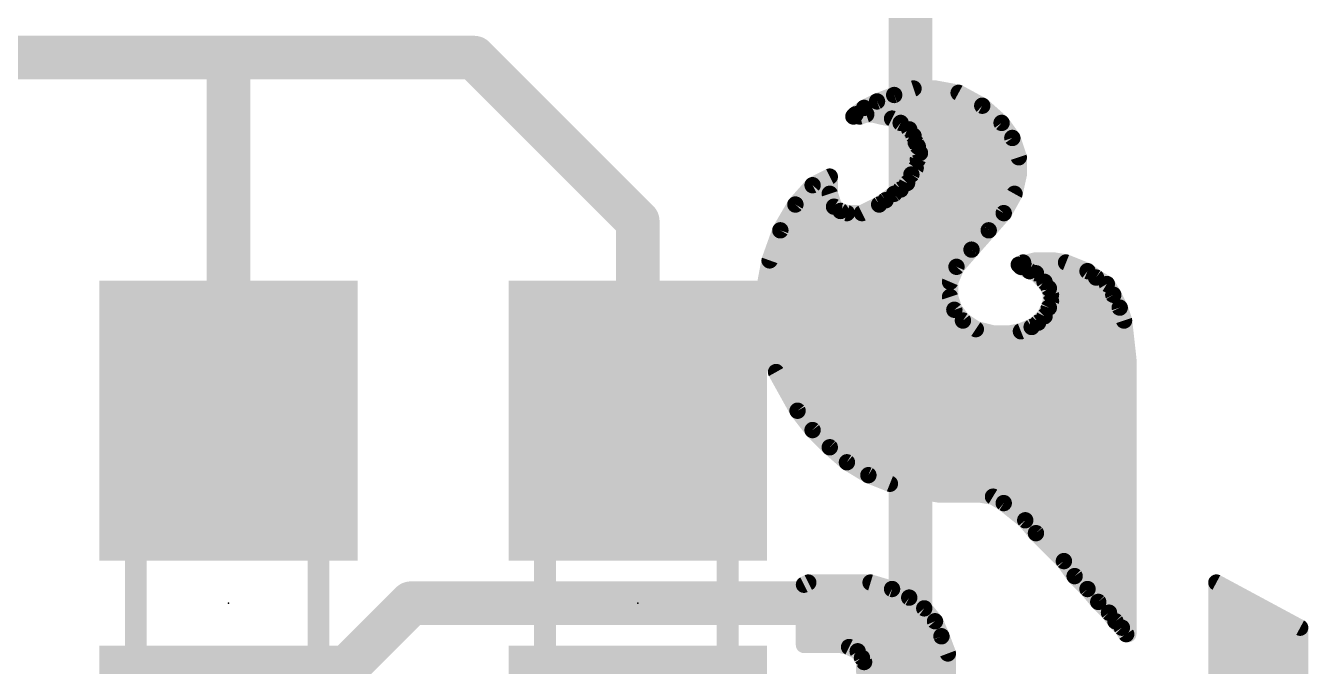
# Model space of a CAD drawing. Extents: x -32 to 103, y -61 to 35.
# Drawn here: x 21.92 to 27.89, y 13.68 to 16.66 of the extents above; entities that cross this region are included whole.
import ezdxf

# ---------------------------------------------------------------- set-up
doc = ezdxf.new("R2010")
doc.units = 0
for name, color, linetype in [('1', 12, 'CONTINUOUS'), ('22', 40, 'CONTINUOUS'), ('23', 53, 'CONTINUOUS'), ('29', 253, 'CONTINUOUS'), ('31', 253, 'CONTINUOUS'), ('51', 53, 'CONTINUOUS')]:
    doc.layers.add(name, color=color, linetype=linetype)

# ---------------------------------------------------------------- blocks, each defined once
blk = doc.blocks.new('RECT')
blk.add_solid([(-0.5, -0.5), (0.5, -0.5), (-0.5, 0.5), (0.5, 0.5)])

msp = doc.modelspace()

# ---------------------------------------------------------------- linework, layer by layer
at = {"layer": '1', "const_width": 0.2032}
for points in [[(26.035, 19.939), (26.035, 13.97)], [(16.51, 16.51), (22.86, 16.51)], [(22.86, 16.51), (24.003, 16.51)], [(22.86, 14.82), (22.86, 16.51)], [(24.003, 16.51), (24.765, 15.748)], [(24.765, 15.748), (24.765, 14.82)], [(22.86, 13.12), (23.71, 13.97)], [(23.71, 13.97), (26.035, 13.97)], [(26.035, 13.97), (26.035, 11.811)]]:
    msp.add_lwpolyline(points, dxfattribs=at)
at = {"layer": '1', "const_width": 0.1016}
for points in [[(22.86, 16.5608, 1), (22.86, 16.4592)], [(22.9108, 16.51, 1), (22.8092, 16.51)], [(22.86, 16.4592, 1), (22.86, 16.5608)], [(24.0389, 16.5459, 1), (23.9671, 16.4741)], [(24.003, 16.4592, 1), (24.003, 16.5608)], [(24.8158, 15.748, 1), (24.7142, 15.748)], [(24.7291, 15.7121, 1), (24.8009, 15.7839)], [(22.8092, 14.82, 1), (22.9108, 14.82)], [(24.7142, 14.82, 1), (24.8158, 14.82)], [(23.71, 14.0208, 1), (23.71, 13.9192)], [(23.7459, 13.9341, 1), (23.6741, 14.0059)], [(26.0858, 13.97, 1), (25.9842, 13.97)], [(26.035, 13.9192, 1), (26.035, 14.0208)], [(25.9842, 13.97, 1), (26.0858, 13.97)]]:
    msp.add_lwpolyline(points, format="xyb", dxfattribs=at)
at = {"layer": '22', "const_width": 0.0762}
for points in [[(25.879, 16.306), (25.959, 16.336)], [(25.959, 16.336), (26.049, 16.366)], [(26.049, 16.366), (26.149, 16.366)], [(26.149, 16.366), (26.259, 16.346)], [(26.259, 16.346), (26.369, 16.286)], [(25.779, 16.246), (25.819, 16.276)], [(25.819, 16.276), (25.879, 16.306)], [(25.8811, 16.3068), (26.3309, 16.3068)], [(26.369, 16.286), (26.459, 16.206)], [(25.769, 16.236), (25.779, 16.246)], [(25.799, 16.236), (25.769, 16.236)], [(25.829, 16.246), (25.799, 16.236)], [(25.859, 16.246), (25.829, 16.246)], [(25.899, 16.236), (25.859, 16.246)], [(25.949, 16.226), (25.899, 16.236)], [(25.926, 16.2306), (26.4313, 16.2306)], [(25.989, 16.206), (25.949, 16.226)], [(26.029, 16.176), (25.989, 16.206)], [(26.459, 16.206), (26.509, 16.136)], [(26.049, 16.146), (26.029, 16.176)], [(26.0434, 16.1544), (26.4959, 16.1544)], [(26.059, 16.116), (26.049, 16.146)], [(26.069, 16.096), (26.059, 16.116)], [(26.079, 16.066), (26.069, 16.096)], [(26.509, 16.136), (26.539, 16.046)], [(26.059, 15.996), (26.069, 16.036)], [(26.069, 16.036), (26.079, 16.066)], [(26.0749, 16.0782), (26.5283, 16.0782)], [(26.539, 16.046), (26.539, 15.966)], [(26.039, 15.966), (26.059, 15.996)], [(26.0605, 16.002), (26.539, 16.002)], [(25.499, 15.826), (25.579, 15.916)], [(25.579, 15.916), (25.659, 15.956)], [(25.5986, 15.9258), (25.659, 15.9258)], [(25.659, 15.956), (25.659, 15.876)], [(25.989, 15.896), (26.019, 15.926)], [(26.0188, 15.9258), (26.5301, 15.9258)], [(26.019, 15.926), (26.039, 15.966)], [(26.539, 15.966), (26.519, 15.876)], [(25.52, 15.8496), (25.6678, 15.8496)], [(25.659, 15.876), (25.679, 15.816)], [(25.919, 15.846), (25.959, 15.876)], [(25.9238, 15.8496), (26.5043, 15.8496)], [(25.959, 15.876), (25.989, 15.896)], [(26.519, 15.876), (26.469, 15.786)], [(25.429, 15.706), (25.499, 15.826)], [(25.679, 15.816), (25.709, 15.796)], [(25.709, 15.796), (25.739, 15.786)], [(25.809, 15.786), (25.889, 15.826)], [(25.889, 15.826), (25.919, 15.846)], [(25.4683, 15.7734), (26.458, 15.7734)], [(25.739, 15.786), (25.809, 15.786)], [(26.469, 15.786), (26.399, 15.706)], [(25.379, 15.566), (25.429, 15.706)], [(25.4259, 15.6972), (26.3912, 15.6972)], [(26.399, 15.706), (26.319, 15.616)], [(25.3986, 15.621), (26.3234, 15.621)], [(26.319, 15.616), (26.249, 15.536)], [(25.349, 15.406), (25.379, 15.566)], [(26.539, 15.546), (26.559, 15.556)], [(26.559, 15.556), (26.579, 15.556)], [(26.579, 15.556), (26.619, 15.566)], [(26.619, 15.566), (26.699, 15.566)], [(26.699, 15.566), (26.759, 15.556)], [(26.759, 15.556), (26.859, 15.516)], [(25.375, 15.5448), (26.2567, 15.5448)], [(26.249, 15.536), (26.219, 15.466)], [(26.549, 15.536), (26.539, 15.546)], [(26.5402, 15.5448), (26.787, 15.5448)], [(26.589, 15.516), (26.549, 15.536)], [(26.619, 15.506), (26.589, 15.516)], [(26.659, 15.466), (26.619, 15.506)], [(26.859, 15.516), (26.899, 15.486)], [(25.3607, 15.4686), (26.2201, 15.4686)], [(26.219, 15.466), (26.219, 15.396)], [(26.6564, 15.4686), (26.928, 15.4686)], [(26.679, 15.436), (26.659, 15.466)], [(26.689, 15.406), (26.679, 15.436)], [(26.899, 15.486), (26.949, 15.456)], [(26.949, 15.456), (26.979, 15.406)], [(25.359, 15.226), (25.349, 15.406)], [(25.3498, 15.3924), (26.2202, 15.3924)], [(26.219, 15.396), (26.239, 15.336)], [(26.679, 15.346), (26.689, 15.376)], [(26.689, 15.376), (26.689, 15.406)], [(26.689, 15.3924), (26.9858, 15.3924)], [(26.979, 15.406), (27.009, 15.346)], [(25.354, 15.3162), (26.2548, 15.3162)], [(26.239, 15.336), (26.279, 15.286)], [(26.659, 15.306), (26.679, 15.346)], [(26.6641, 15.3162), (27.0189, 15.3162)], [(27.009, 15.346), (27.029, 15.286)], [(26.279, 15.286), (26.339, 15.246)], [(26.549, 15.236), (26.599, 15.256)], [(26.599, 15.256), (26.629, 15.276)], [(26.629, 15.276), (26.659, 15.306)], [(27.029, 15.286), (27.049, 15.106)], [(25.3582, 15.24), (26.363, 15.24)], [(25.409, 15.046), (25.359, 15.226)], [(26.339, 15.246), (26.419, 15.226)], [(26.419, 15.226), (26.499, 15.226)], [(26.499, 15.226), (26.549, 15.236)], [(26.559, 15.24), (27.0341, 15.24)], [(25.3763, 15.1638), (27.0426, 15.1638)], [(25.3974, 15.0876), (27.049, 15.0876)], [(27.049, 15.106), (27.049, 13.826)], [(25.509, 14.866), (25.409, 15.046)], [(25.4282, 15.0114), (27.049, 15.0114)], [(25.4706, 14.9352), (27.049, 14.9352)], [(25.579, 14.776), (25.509, 14.866)], [(25.5144, 14.859), (27.049, 14.859)], [(25.5737, 14.7828), (27.049, 14.7828)], [(25.659, 14.696), (25.579, 14.776)], [(25.6484, 14.7066), (27.049, 14.7066)], [(25.739, 14.626), (25.659, 14.696)], [(25.734, 14.6304), (27.049, 14.6304)], [(25.839, 14.566), (25.739, 14.626)], [(25.939, 14.526), (25.839, 14.566)], [(25.8685, 14.5542), (27.049, 14.5542)], [(26.049, 14.496), (25.939, 14.526)], [(26.169, 14.476), (26.049, 14.496)], [(26.157, 14.478), (27.049, 14.478)], [(26.359, 14.476), (26.169, 14.476)], [(26.419, 14.466), (26.359, 14.476)], [(26.469, 14.436), (26.419, 14.466)], [(26.569, 14.356), (26.469, 14.436)], [(26.5118, 14.4018), (27.049, 14.4018)], [(26.619, 14.296), (26.569, 14.356)], [(26.5943, 14.3256), (27.049, 14.3256)], [(26.749, 14.166), (26.619, 14.296)], [(26.6656, 14.2494), (27.049, 14.2494)], [(26.7418, 14.1732), (27.049, 14.1732)], [(26.799, 14.096), (26.749, 14.166)], [(25.559, 14.066), (25.539, 14.056)], [(25.539, 14.056), (25.539, 13.776)], [(25.849, 14.066), (25.559, 14.066)], [(25.949, 14.036), (25.849, 14.066)], [(26.7983, 14.097), (27.049, 14.097)], [(26.859, 14.036), (26.799, 14.096)], [(27.849, 13.856), (27.459, 14.066)], [(27.459, 14.066), (27.459, 13.026)], [(25.539, 14.0208), (25.9794, 14.0208)], [(26.029, 13.996), (25.949, 14.036)], [(26.099, 13.946), (26.029, 13.996)], [(26.909, 13.976), (26.859, 14.036)], [(26.8717, 14.0208), (27.049, 14.0208)], [(27.459, 14.0208), (27.5429, 14.0208)], [(25.539, 13.9446), (26.1002, 13.9446)], [(26.149, 13.886), (26.099, 13.946)], [(26.959, 13.926), (26.909, 13.976)], [(26.9404, 13.9446), (27.049, 13.9446)], [(27.459, 13.9446), (27.6845, 13.9446)], [(26.179, 13.816), (26.149, 13.886)], [(26.989, 13.886), (26.959, 13.926)], [(27.019, 13.856), (26.989, 13.886)], [(25.539, 13.8684), (26.1565, 13.8684)], [(27.0066, 13.8684), (27.049, 13.8684)], [(27.039, 13.826), (27.019, 13.856)], [(27.049, 13.826), (27.039, 13.826)], [(27.459, 13.8684), (27.826, 13.8684)], [(27.849, 12.116), (27.849, 13.856)], [(25.539, 13.7922), (26.1879, 13.7922)], [(25.539, 13.776), (25.709, 13.776)], [(25.709, 13.776), (25.749, 13.766)], [(25.749, 13.766), (25.789, 13.746)], [(26.209, 13.736), (26.179, 13.816)], [(27.459, 13.7922), (27.849, 13.7922)], [(25.789, 13.746), (25.809, 13.716)], [(25.809, 13.716), (25.819, 13.696)], [(25.809, 13.716), (26.209, 13.716)], [(26.209, 13.536), (26.209, 13.736)], [(27.459, 13.716), (27.849, 13.716)], [(25.819, 13.696), (25.819, 13.656)], [(25.819, 13.656), (25.829, 13.616)], [(25.8231, 13.6398), (26.209, 13.6398)], [(27.459, 13.6398), (27.849, 13.6398)]]:
    msp.add_lwpolyline(points, dxfattribs=at)
at = {"layer": '22', "const_width": 0.0381}
for points in [[(25.953, 16.3541, 1), (25.965, 16.3179)], [(25.9657, 16.3182, 1), (25.9523, 16.3538)], [(26.049, 16.385, 1), (26.049, 16.3469)], [(26.055, 16.3479, 1), (26.043, 16.3841)], [(26.1524, 16.3847, 1), (26.1456, 16.3473)], [(26.149, 16.3469, 1), (26.149, 16.385)], [(26.2681, 16.3627, 1), (26.2499, 16.3293)], [(26.2556, 16.3273, 1), (26.2624, 16.3647)], [(25.8105, 16.293, 1), (25.8275, 16.259)], [(25.8304, 16.2608, 1), (25.8076, 16.2912)], [(25.8723, 16.3238, 1), (25.8857, 16.2882)], [(25.8811, 16.3258, 1), (25.8811, 16.2877)], [(25.8875, 16.289, 1), (25.8705, 16.323)], [(26.3309, 16.2877, 1), (26.3309, 16.3258)], [(26.3817, 16.3002, 1), (26.3563, 16.2718)], [(26.3599, 16.2693, 1), (26.3781, 16.3027)], [(25.769, 16.2551, 1), (25.769, 16.217)], [(25.7555, 16.2495, 1), (25.7825, 16.2225)], [(25.7676, 16.2612, 1), (25.7904, 16.2308)], [(25.7925, 16.2325, 1), (25.7655, 16.2595)], [(25.793, 16.2541, 1), (25.805, 16.2179)], [(25.799, 16.217, 1), (25.799, 16.2551)], [(25.829, 16.2651, 1), (25.829, 16.227)], [(25.835, 16.2279, 1), (25.823, 16.2641)], [(25.8636, 16.2645, 1), (25.8544, 16.2275)], [(25.859, 16.227, 1), (25.859, 16.2651)], [(25.9027, 16.2547, 1), (25.8953, 16.2173)], [(25.8944, 16.2175, 1), (25.9036, 16.2545)], [(25.926, 16.2496, 1), (25.926, 16.2115)], [(25.9575, 16.243, 1), (25.9405, 16.209)], [(25.9453, 16.2073, 1), (25.9527, 16.2447)], [(26.0004, 16.2212, 1), (25.9776, 16.1908)], [(26.4313, 16.2115, 1), (26.4313, 16.2496)], [(26.4745, 16.2171, 1), (26.4435, 16.1949)], [(25.9805, 16.189, 1), (25.9975, 16.223)], [(26.0449, 16.1866, 1), (26.0131, 16.1654)], [(26.0176, 16.1608, 1), (26.0404, 16.1912)], [(26.0434, 16.1735, 1), (26.0434, 16.1354)], [(26.0671, 16.152, 1), (26.0309, 16.14)], [(26.4463, 16.1918, 1), (26.4717, 16.2202)], [(26.4959, 16.1354, 1), (26.4959, 16.1735)], [(26.0331, 16.1354, 1), (26.0649, 16.1566)], [(26.076, 16.1245, 1), (26.042, 16.1075)], [(26.0409, 16.11, 1), (26.0771, 16.122)], [(26.0871, 16.102, 1), (26.0509, 16.09)], [(26.5271, 16.142, 1), (26.4909, 16.13)], [(26.4935, 16.1249, 1), (26.5245, 16.1471)], [(26.0875, 16.0314, 1), (26.0505, 16.0406)], [(26.052, 16.0875, 1), (26.086, 16.1045)], [(26.0749, 16.0973, 1), (26.0749, 16.0592)], [(26.0971, 16.06, 1), (26.0609, 16.072)], [(26.0609, 16.06, 1), (26.0971, 16.072)], [(26.5581, 16.046, 1), (26.52, 16.046)], [(26.5209, 16.04, 1), (26.5571, 16.052)], [(26.5283, 16.0592, 1), (26.5283, 16.0973)], [(26.0405, 16.0006, 1), (26.0775, 15.9914)], [(26.0605, 16.0211, 1), (26.0605, 15.983)], [(26.0749, 15.9854, 1), (26.0431, 16.0066)], [(26.0509, 16.042, 1), (26.0871, 16.03)], [(26.539, 15.983, 1), (26.539, 16.0211)], [(25.5705, 15.933, 1), (25.5875, 15.899)], [(25.5932, 15.9033, 1), (25.5648, 15.9287)], [(25.5986, 15.9449, 1), (25.5986, 15.9068)], [(25.6781, 15.956, 1), (25.64, 15.956)], [(25.6675, 15.939, 1), (25.6505, 15.973)], [(25.659, 15.9068, 1), (25.659, 15.9449)], [(26.0188, 15.9449, 1), (26.0188, 15.9068)], [(26.002, 15.9345, 1), (26.036, 15.9175)], [(26.0325, 15.9125, 1), (26.0055, 15.9395)], [(26.0231, 15.9766, 1), (26.0549, 15.9554)], [(26.056, 15.9575, 1), (26.022, 15.9745)], [(26.52, 15.966, 1), (26.5581, 15.966)], [(26.5576, 15.9619, 1), (26.5204, 15.9701)], [(26.5301, 15.9068, 1), (26.5301, 15.9449)], [(25.52, 15.8687, 1), (25.52, 15.8306)], [(25.6771, 15.882, 1), (25.6409, 15.87)], [(25.64, 15.876, 1), (25.6781, 15.876)], [(25.6678, 15.8306, 1), (25.6678, 15.8687)], [(25.9238, 15.8687, 1), (25.9238, 15.8306)], [(25.9484, 15.8919, 1), (25.9696, 15.8601)], [(25.9704, 15.8608, 1), (25.9476, 15.8912)], [(25.9755, 15.9095, 1), (26.0025, 15.8825)], [(25.9996, 15.8801, 1), (25.9784, 15.9119)], [(26.5004, 15.8801, 1), (26.5376, 15.8719)], [(26.5357, 15.8667, 1), (26.5023, 15.8853)], [(26.5043, 15.8306, 1), (26.5043, 15.8687)], [(25.4848, 15.8387, 1), (25.5132, 15.8133)], [(25.5155, 15.8164, 1), (25.4825, 15.8356)], [(25.6896, 15.8319, 1), (25.6684, 15.8001)], [(25.6609, 15.81, 1), (25.6971, 15.822)], [(25.715, 15.8141, 1), (25.703, 15.7779)], [(25.6984, 15.7801, 1), (25.7196, 15.8119)], [(25.8784, 15.8419, 1), (25.8996, 15.8101)], [(25.8975, 15.809, 1), (25.8805, 15.843)], [(25.9076, 15.8612, 1), (25.9304, 15.8308)], [(25.9296, 15.8301, 1), (25.9084, 15.8619)], [(25.4683, 15.7925, 1), (25.4683, 15.7544)], [(25.739, 15.8051, 1), (25.739, 15.767)], [(25.733, 15.7679, 1), (25.745, 15.8041)], [(25.8005, 15.803, 1), (25.8175, 15.769)], [(25.809, 15.767, 1), (25.809, 15.8051)], [(26.4523, 15.7953, 1), (26.4857, 15.7767)], [(26.4833, 15.7735, 1), (26.4547, 15.7985)], [(26.458, 15.7544, 1), (26.458, 15.7925)], [(25.4259, 15.7163, 1), (25.4259, 15.6782)], [(25.4125, 15.7156, 1), (25.4455, 15.6964)], [(25.4469, 15.6996, 1), (25.4111, 15.7124)], [(26.3847, 15.7185, 1), (26.4133, 15.6935)], [(26.4132, 15.6933, 1), (26.3848, 15.7187)], [(26.3912, 15.6782, 1), (26.3912, 15.7163)], [(25.3986, 15.6401, 1), (25.3986, 15.602)], [(26.3048, 15.6287, 1), (26.3332, 15.6033)], [(26.3333, 15.6035, 1), (26.3047, 15.6285)], [(26.3234, 15.602, 1), (26.3234, 15.6401)], [(25.3611, 15.5724, 1), (25.3969, 15.5596)], [(25.3977, 15.5625, 1), (25.3603, 15.5695)], [(26.559, 15.5751, 1), (26.559, 15.537)], [(26.5675, 15.539, 1), (26.5505, 15.573)], [(26.5744, 15.5745, 1), (26.5836, 15.5375)], [(26.579, 15.537, 1), (26.579, 15.5751)], [(26.619, 15.5851, 1), (26.619, 15.547)], [(26.6236, 15.5475, 1), (26.6144, 15.5845)], [(26.7021, 15.5848, 1), (26.6959, 15.5472)], [(26.699, 15.547, 1), (26.699, 15.5851)], [(26.7661, 15.5737, 1), (26.7519, 15.5383)], [(26.7559, 15.5372, 1), (26.7621, 15.5748)], [(25.375, 15.5639, 1), (25.375, 15.5258)], [(26.2347, 15.5485, 1), (26.2633, 15.5235)], [(26.2665, 15.5285, 1), (26.2315, 15.5435)], [(26.2567, 15.5258, 1), (26.2567, 15.5639)], [(26.5525, 15.5595, 1), (26.5255, 15.5325)], [(26.5305, 15.563, 1), (26.5475, 15.529)], [(26.5402, 15.5639, 1), (26.5402, 15.5258)], [(26.5575, 15.553, 1), (26.5405, 15.519)], [(26.5355, 15.5225, 1), (26.5625, 15.5495)], [(26.595, 15.5341, 1), (26.583, 15.4979)], [(26.5805, 15.499, 1), (26.5975, 15.533)], [(26.6325, 15.5195, 1), (26.6055, 15.4925)], [(26.613, 15.4879, 1), (26.625, 15.5241)], [(26.787, 15.5258, 1), (26.787, 15.5639)], [(26.8704, 15.5312, 1), (26.8476, 15.5008)], [(26.8519, 15.4983, 1), (26.8661, 15.5337)], [(25.3607, 15.4877, 1), (25.3607, 15.4496)], [(26.2381, 15.466, 1), (26.2, 15.466)], [(26.2015, 15.4735, 1), (26.2365, 15.4585)], [(26.2201, 15.4496, 1), (26.2201, 15.4877)], [(26.6564, 15.4877, 1), (26.6564, 15.4496)], [(26.6749, 15.4766, 1), (26.6431, 15.4554)], [(26.6455, 15.4525, 1), (26.6725, 15.4795)], [(26.6971, 15.442, 1), (26.6609, 15.43)], [(26.9088, 15.5023, 1), (26.8892, 15.4697)], [(26.8876, 15.4708, 1), (26.9104, 15.5012)], [(26.928, 15.4496, 1), (26.928, 15.4877)], [(26.9653, 15.4658, 1), (26.9327, 15.4462)], [(26.9392, 15.4397, 1), (26.9588, 15.4723)], [(25.368, 15.4071, 1), (25.33, 15.4049)], [(25.3303, 15.4095, 1), (25.3677, 15.4025)], [(25.3498, 15.4115, 1), (25.3498, 15.3734)], [(26.2371, 15.402, 1), (26.2009, 15.39)], [(26.2, 15.396, 1), (26.2381, 15.396)], [(26.2202, 15.3734, 1), (26.2202, 15.4115)], [(26.6631, 15.4254, 1), (26.6949, 15.4466)], [(26.689, 15.4115, 1), (26.689, 15.3734)], [(26.7081, 15.406, 1), (26.67, 15.406)], [(26.6709, 15.4, 1), (26.7071, 15.412)], [(26.7071, 15.37, 1), (26.6709, 15.382)], [(26.996, 15.4145, 1), (26.962, 15.3975)], [(26.9627, 15.3962, 1), (26.9953, 15.4158)], [(26.9858, 15.3734, 1), (26.9858, 15.4115)], [(25.354, 15.3353, 1), (25.354, 15.2972)], [(26.2539, 15.3479, 1), (26.2241, 15.3241)], [(26.2209, 15.33, 1), (26.2571, 15.342)], [(26.2548, 15.2972, 1), (26.2548, 15.3353)], [(26.6641, 15.3353, 1), (26.6641, 15.2972)], [(26.6609, 15.352, 1), (26.6971, 15.34)], [(26.696, 15.3375, 1), (26.662, 15.3545)], [(26.67, 15.376, 1), (26.7081, 15.376)], [(27.0271, 15.352, 1), (26.9909, 15.34)], [(26.992, 15.3375, 1), (27.026, 15.3545)], [(27.0189, 15.2972, 1), (27.0189, 15.3353)], [(26.2896, 15.3019, 1), (26.2684, 15.2701)], [(26.2641, 15.2741, 1), (26.2939, 15.2979)], [(26.5884, 15.2719, 1), (26.6096, 15.2401)], [(26.6061, 15.2383, 1), (26.5919, 15.2737)], [(26.6155, 15.2895, 1), (26.6425, 15.2625)], [(26.6396, 15.2601, 1), (26.6184, 15.2919)], [(26.642, 15.3145, 1), (26.676, 15.2975)], [(26.6725, 15.2925, 1), (26.6455, 15.3195)], [(27.0479, 15.2881, 1), (27.0101, 15.2839)], [(27.0109, 15.28, 1), (27.0471, 15.292)], [(25.3582, 15.2591, 1), (25.3582, 15.221)], [(25.3774, 15.2311, 1), (25.3406, 15.2209)], [(25.34, 15.2249, 1), (25.378, 15.2271)], [(26.3436, 15.2645, 1), (26.3344, 15.2275)], [(26.3284, 15.2301, 1), (26.3496, 15.2619)], [(26.363, 15.221, 1), (26.363, 15.2591)], [(26.419, 15.2451, 1), (26.419, 15.207)], [(26.4144, 15.2075, 1), (26.4236, 15.2445)], [(26.4953, 15.2447, 1), (26.5027, 15.2073)], [(26.499, 15.207, 1), (26.499, 15.2451)], [(26.5419, 15.2537, 1), (26.5561, 15.2183)], [(26.559, 15.2591, 1), (26.559, 15.221)], [(26.5527, 15.2173, 1), (26.5453, 15.2547)], [(27.0341, 15.221, 1), (27.0341, 15.2591)], [(25.3763, 15.1829, 1), (25.3763, 15.1448)], [(27.0426, 15.1448, 1), (27.0426, 15.1829)], [(25.3974, 15.1067, 1), (25.3974, 15.0686)], [(27.0681, 15.106, 1), (27.03, 15.106)], [(27.0301, 15.1039, 1), (27.0679, 15.1081)], [(27.049, 15.0686, 1), (27.049, 15.1067)], [(25.4257, 15.0553, 1), (25.3923, 15.0367)], [(25.3906, 15.0409, 1), (25.4274, 15.0511)], [(25.4282, 15.0305, 1), (25.4282, 14.9924)], [(27.049, 14.9924, 1), (27.049, 15.0305)], [(25.4706, 14.9543, 1), (25.4706, 14.9162)], [(27.049, 14.9162, 1), (27.049, 14.9543)], [(25.524, 14.8777, 1), (25.494, 14.8543)], [(25.4923, 14.8567, 1), (25.5257, 14.8753)], [(25.5144, 14.878, 1), (25.5144, 14.8399)], [(27.049, 14.8399, 1), (27.049, 14.878)], [(25.5737, 14.8018, 1), (25.5737, 14.7637)], [(25.5925, 14.7895, 1), (25.5655, 14.7625)], [(27.049, 14.7637, 1), (27.049, 14.8018)], [(25.564, 14.7643, 1), (25.594, 14.7877)], [(25.6484, 14.7256, 1), (25.6484, 14.6875)], [(25.6715, 14.7103, 1), (25.6465, 14.6817)], [(25.6455, 14.6825, 1), (25.6725, 14.7095)], [(27.049, 14.6875, 1), (27.049, 14.7256)], [(25.734, 14.6494, 1), (25.734, 14.6113)], [(25.7488, 14.6423, 1), (25.7292, 14.6097)], [(25.7265, 14.6117, 1), (25.7515, 14.6403)], [(27.049, 14.6113, 1), (27.049, 14.6494)], [(25.8461, 14.5837, 1), (25.8319, 14.5483)], [(25.8292, 14.5497, 1), (25.8488, 14.5823)], [(25.8685, 14.5733, 1), (25.8685, 14.5352)], [(27.049, 14.5352, 1), (27.049, 14.5733)], [(25.944, 14.5444, 1), (25.934, 14.5076)], [(25.9319, 14.5083, 1), (25.9461, 14.5437)], [(26.0521, 14.5148, 1), (26.0459, 14.4772)], [(26.044, 14.4776, 1), (26.054, 14.5144)], [(26.157, 14.4971, 1), (26.157, 14.459)], [(26.169, 14.4951, 1), (26.169, 14.457)], [(26.1659, 14.4572, 1), (26.1721, 14.4948)], [(26.3621, 14.4948, 1), (26.3559, 14.4572)], [(26.359, 14.457, 1), (26.359, 14.4951)], [(27.049, 14.459, 1), (27.049, 14.4971)], [(26.4288, 14.4823, 1), (26.4092, 14.4497)], [(26.4159, 14.4472, 1), (26.4221, 14.4848)], [(26.4809, 14.4509, 1), (26.4571, 14.4211)], [(26.4592, 14.4197, 1), (26.4788, 14.4523)], [(26.5118, 14.4209, 1), (26.5118, 14.3828)], [(26.5836, 14.3682, 1), (26.5544, 14.3438)], [(27.049, 14.3828, 1), (27.049, 14.4209)], [(26.5571, 14.3411, 1), (26.5809, 14.3709)], [(26.5943, 14.3447, 1), (26.5943, 14.3066)], [(26.6325, 14.3095, 1), (26.6055, 14.2825)], [(27.049, 14.3066, 1), (27.049, 14.3447)], [(26.6044, 14.2838, 1), (26.6336, 14.3082)], [(26.6656, 14.2685, 1), (26.6656, 14.2304)], [(27.049, 14.2304, 1), (27.049, 14.2685)], [(26.7418, 14.1923, 1), (26.7418, 14.1542)], [(26.7645, 14.1771, 1), (26.7335, 14.1549)], [(26.7355, 14.1525, 1), (26.7625, 14.1795)], [(27.049, 14.1542, 1), (27.049, 14.1923)], [(25.5581, 14.056, 1), (25.52, 14.056)], [(25.559, 14.0851, 1), (25.559, 14.047)], [(25.5675, 14.049, 1), (25.5505, 14.083)], [(25.8545, 14.0842, 1), (25.8435, 14.0478)], [(25.849, 14.047, 1), (25.849, 14.0851)], [(26.7983, 14.1161, 1), (26.7983, 14.078)], [(26.8125, 14.1095, 1), (26.7855, 14.0825)], [(26.7835, 14.0849, 1), (26.8145, 14.1071)], [(27.049, 14.078, 1), (27.049, 14.1161)], [(27.468, 14.0828, 1), (27.45, 14.0492)], [(27.478, 14.066, 1), (27.4399, 14.066)], [(25.5305, 14.073, 1), (25.5475, 14.039)], [(25.539, 14.0399, 1), (25.539, 14.0018)], [(25.9575, 14.053, 1), (25.9405, 14.019)], [(25.9435, 14.0178, 1), (25.9545, 14.0542)], [(25.9794, 14.0018, 1), (25.9794, 14.0399)], [(26.0401, 14.0115, 1), (26.0179, 13.9805)], [(26.8736, 14.0482, 1), (26.8444, 14.0238)], [(26.8455, 14.0225, 1), (26.8725, 14.0495)], [(26.8717, 14.0399, 1), (26.8717, 14.0018)], [(27.049, 14.0018, 1), (27.049, 14.0399)], [(27.459, 14.0399, 1), (27.459, 14.0018)], [(27.5429, 14.0018, 1), (27.5429, 14.0399)], [(25.539, 13.9637, 1), (25.539, 13.9256)], [(26.0205, 13.979, 1), (26.0375, 14.013)], [(26.1136, 13.9582, 1), (26.0844, 13.9338)], [(26.0879, 13.9305, 1), (26.1101, 13.9615)], [(26.1002, 13.9256, 1), (26.1002, 13.9637)], [(26.9225, 13.9895, 1), (26.8955, 13.9625)], [(26.8944, 13.9638, 1), (26.9236, 13.9882)], [(26.9404, 13.9637, 1), (26.9404, 13.9256)], [(27.049, 13.9256, 1), (27.049, 13.9637)], [(27.459, 13.9637, 1), (27.459, 13.9256)], [(27.6845, 13.9256, 1), (27.6845, 13.9637)], [(26.1665, 13.8935, 1), (26.1315, 13.8785)], [(26.1344, 13.8738, 1), (26.1636, 13.8982)], [(26.9742, 13.9374, 1), (26.9438, 13.9146)], [(26.9455, 13.9125, 1), (26.9725, 13.9395)], [(27.0025, 13.8995, 1), (26.9755, 13.8725)], [(26.9738, 13.8746, 1), (27.0042, 13.8974)], [(25.539, 13.8875, 1), (25.539, 13.8494)], [(26.1565, 13.8494, 1), (26.1565, 13.8875)], [(27.0066, 13.8875, 1), (27.0066, 13.8494)], [(27.0349, 13.8666, 1), (27.0031, 13.8454)], [(27.0055, 13.8425, 1), (27.0325, 13.8695)], [(27.039, 13.8451, 1), (27.039, 13.807)], [(27.0231, 13.8154, 1), (27.0549, 13.8366)], [(27.049, 13.8494, 1), (27.049, 13.8875)], [(27.049, 13.807, 1), (27.049, 13.8451)], [(27.459, 13.8875, 1), (27.459, 13.8494)], [(27.826, 13.8494, 1), (27.826, 13.8875)], [(27.8681, 13.856, 1), (27.83, 13.856)], [(27.84, 13.8392, 1), (27.858, 13.8728)], [(25.539, 13.8113, 1), (25.539, 13.7732)], [(25.539, 13.795, 1), (25.539, 13.7569)], [(25.52, 13.776, 1), (25.5581, 13.776)], [(25.7136, 13.7945, 1), (25.7044, 13.7575)], [(25.709, 13.7569, 1), (25.709, 13.795)], [(25.7575, 13.783, 1), (25.7405, 13.749)], [(25.7444, 13.7475, 1), (25.7536, 13.7845)], [(26.1968, 13.8227, 1), (26.1612, 13.8093)], [(26.1615, 13.8085, 1), (26.1965, 13.8235)], [(26.1879, 13.7732, 1), (26.1879, 13.8113)], [(27.03, 13.826, 1), (27.0681, 13.826)], [(27.459, 13.8113, 1), (27.459, 13.7732)], [(27.849, 13.7732, 1), (27.849, 13.8113)], [(25.8049, 13.7566, 1), (25.7731, 13.7354)], [(25.7805, 13.729, 1), (25.7975, 13.763)], [(25.826, 13.7245, 1), (25.792, 13.7075)], [(25.809, 13.7351, 1), (25.809, 13.697)], [(25.7931, 13.7054, 1), (25.8249, 13.7266)], [(26.228, 13.736, 1), (26.1899, 13.736)], [(26.1912, 13.7293, 1), (26.2268, 13.7427)], [(26.209, 13.697, 1), (26.209, 13.7351)], [(27.459, 13.7351, 1), (27.459, 13.697)], [(27.849, 13.697, 1), (27.849, 13.7351)], [(25.8375, 13.6606, 1), (25.8005, 13.6514)], [(25.8381, 13.696, 1), (25.8, 13.696)], [(25.802, 13.6875, 1), (25.836, 13.7045)], [(25.8231, 13.6589, 1), (25.8231, 13.6208)], [(26.209, 13.6208, 1), (26.209, 13.6589)], [(27.459, 13.6589, 1), (27.459, 13.6208)], [(27.849, 13.6208, 1), (27.849, 13.6589)]]:
    msp.add_lwpolyline(points, format="xyb", dxfattribs=at)
at = {"layer": '23'}
for p in [(22.86, 13.97), (24.765, 13.97)]:
    msp.add_point(p, dxfattribs=at)
at = {"layer": '51', "const_width": 0.1016}
for points in [[(22.428, 13.614), (22.428, 14.326)], [(23.279, 13.614), (23.279, 14.326)], [(24.333, 13.614), (24.333, 14.326)], [(25.184, 13.614), (25.184, 14.326)]]:
    msp.add_lwpolyline(points, dxfattribs=at)
at = {"layer": '51', "const_width": 0.0508}
for points in [[(22.4534, 14.326, 1), (22.4026, 14.326)], [(23.3044, 14.326, 1), (23.2536, 14.326)], [(24.3584, 14.326, 1), (24.3076, 14.326)], [(25.2094, 14.326, 1), (25.1586, 14.326)]]:
    msp.add_lwpolyline(points, format="xyb", dxfattribs=at)

# ---------------------------------------------------------------- block references
at = {"layer": '1', "xscale": 1.1, "rotation": 90}
for p in [(22.86, 14.82), (24.765, 14.82)]:
    msp.add_blockref('RECT', p, dxfattribs=at)
at = {"layer": '29', "xscale": 1.3032, "yscale": 1.2032, "rotation": 90}
for p in [(22.86, 14.82), (24.765, 14.82), (22.86, 13.12), (24.765, 13.12)]:
    msp.add_blockref('RECT', p, dxfattribs=at)
at = {"layer": '31', "xscale": 1.1, "rotation": 90}
for p in [(22.86, 14.82), (24.765, 14.82)]:
    msp.add_blockref('RECT', p, dxfattribs=at)
at = {"layer": '51', "xscale": 0.5001, "yscale": 0.95, "rotation": 90}
for p in [(22.8549, 14.5503), (24.7599, 14.5503)]:
    msp.add_blockref('RECT', p, dxfattribs=at)

doc.saveas('drawing.dxf')
